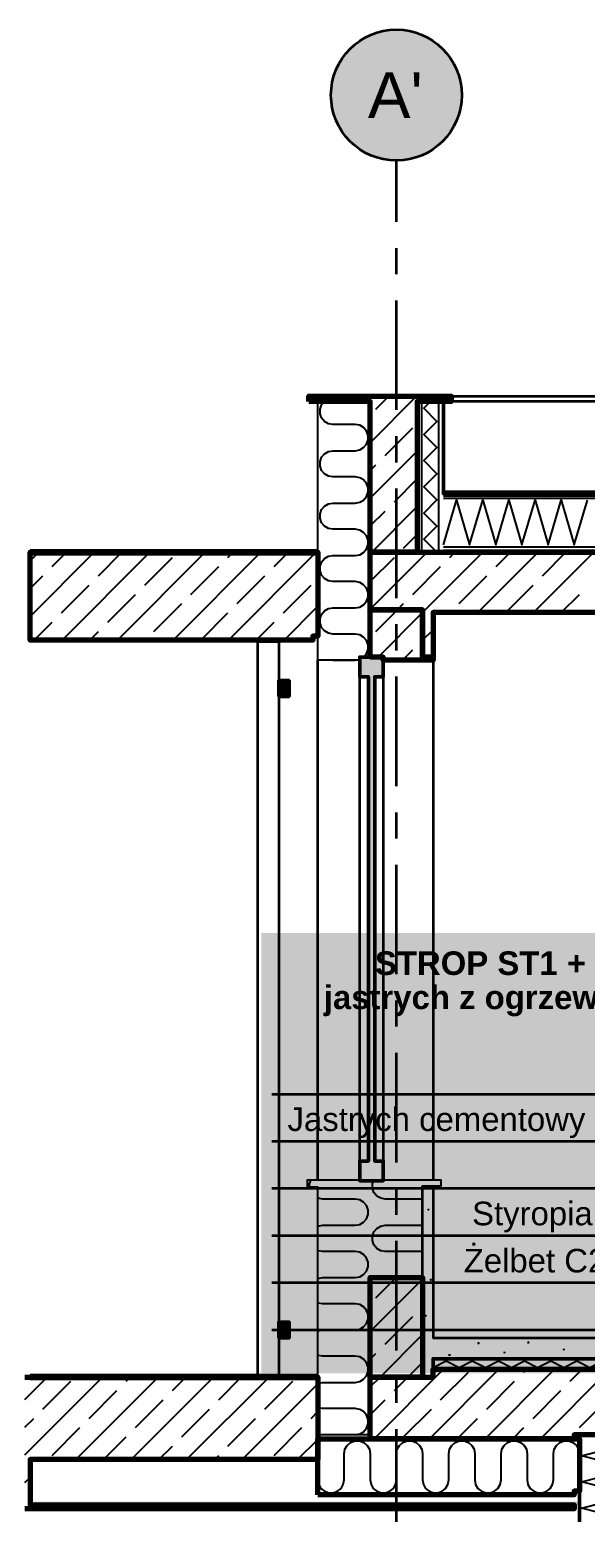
# Model space of a CAD drawing. Header units: metres. Extents: x -12.4 to 53.1, y -2.2 to 12.7.
# Drawn here: x 29.4 to 31.52, y 5.63 to 11.3 of the extents above; entities that cross this region are included whole.
import ezdxf

# ---------------------------------------------------------------- set-up
doc = ezdxf.new("R2010")
doc.units = ezdxf.units.M
for name, pattern in [('HYDRO_OKNA', [4.5, 1.5, -3]), ('KRESKOWA_3_1', [4, 3, -1]), ('PUNKTOWA', [10.5, 8.4, -1.05, 0, -1.05])]:
    doc.linetypes.add(name, pattern=pattern)
for name, color, linetype, lineweight in [('A-IZOL-WODNA', 5, 'Continuous', 100), ('A-KRESKOWANIE', 8, 'Continuous', 18), ('A-MASKA', 7, 'Continuous', 18), ('A-OPISY', 2, 'Continuous', 25), ('A-OSIE', 1, 'PUNKTOWA', 25), ('A-SCIANY-IZOL', 4, 'Continuous', 35), ('A-SCIANY-KONSTR', 7, 'Continuous', 50), ('A-SCIANY-WYK', 8, 'Continuous', 18), ('A-STROPY', 7, 'Continuous', 50), ('A-WARSTWY', 8, 'Continuous', 25), ('A-WIDOK', 7, 'Continuous', 25), ('A-WYPELNIENIA', 9, 'Continuous', 18)]:
    doc.layers.add(name, color=color, linetype=linetype, lineweight=lineweight)
doc.styles.add('PL_ARIAL', font='arial.ttf')
doc.styles.add('PL_ARIAL_B', font='arialbd.ttf')

msp = doc.modelspace()

# ---------------------------------------------------------------- hatches: boundary and pattern name
at = {"layer": 'A-MASKA', "true_color": 0xffffff}
for points in [[(30.7005, 7.6487), (34.9965, 7.6487), (34.9965, 7.7935), (30.7005, 7.7935)], [(30.5052, 7.5182), (34.9965, 7.5182), (34.9965, 7.663), (30.5052, 7.663)], [(30.3664, 7.0527), (34.9965, 7.0527), (34.9965, 7.1975), (30.3664, 7.1975)], [(31.0719, 6.6927), (34.9965, 6.6927), (34.9965, 6.8375), (31.0719, 6.8375)], [(31.0399, 6.5127), (34.9965, 6.5127), (34.9965, 6.6575), (31.0399, 6.6575)]]:
    msp.add_hatch(color=7, dxfattribs=at).paths.add_polyline_path(points)
at = {"layer": 'A-OPISY', "true_color": 0xffffff}
msp.add_hatch(color=7, dxfattribs=at).paths.add_polyline_path([(30.2839, 6.165), (35.059, 6.165), (35.059, 7.8465), (30.2839, 7.8465)])
at = {"layer": 'A-OSIE', "true_color": 0xffffff}
msp.add_hatch(color=7, dxfattribs=at).paths.add_polyline_path([(31.0501, 11.046), (31.048, 11.0786), (31.0416, 11.1107), (31.0311, 11.1417), (31.0166, 11.171), (30.9984, 11.1982), (30.9769, 11.2228), (30.9523, 11.2443), (30.9251, 11.2625), (30.8958, 11.277), (30.8648, 11.2875), (30.8327, 11.2939), (30.8001, 11.296), (30.7675, 11.2939), (30.7354, 11.2875), (30.7044, 11.277), (30.6751, 11.2625), (30.6479, 11.2443), (30.6233, 11.2228), (30.6018, 11.1982), (30.5836, 11.171), (30.5691, 11.1417), (30.5586, 11.1107), (30.5522, 11.0786), (30.5501, 11.046), (30.5522, 11.0134), (30.5586, 10.9813), (30.5691, 10.9503), (30.5836, 10.921), (30.6018, 10.8938), (30.6233, 10.8692), (30.6479, 10.8477), (30.6751, 10.8295), (30.7044, 10.815), (30.7354, 10.8045), (30.7675, 10.7981), (30.8001, 10.796), (30.8327, 10.7981), (30.8648, 10.8045), (30.8958, 10.815), (30.9251, 10.8295), (30.9523, 10.8477), (30.9769, 10.8692), (30.9984, 10.8938), (31.0166, 10.921), (31.0311, 10.9503), (31.0416, 10.9813), (31.048, 11.0134)])
at = {"layer": 'A-WYPELNIENIA', "true_color": 0x000000}
for points in [[(30.6601, 8.9), (30.6601, 8.9), (30.6601, 8.9), (30.7501, 8.9), (30.7501, 8.9), (30.7501, 8.9), (30.7501, 8.825), (30.7501, 8.825), (30.7501, 8.825), (30.7171, 8.825), (30.7171, 8.825), (30.7171, 8.825), (30.7171, 8.825), (30.7171, 8.825), (30.7171, 8.825), (30.7171, 8.825), (30.7171, 8.825), (30.7171, 8.825), (30.7171, 8.825), (30.7171, 8.825), (30.7171, 8.825), (30.7171, 8.825), (30.7171, 8.825), (30.7171, 8.825), (30.7171, 8.825), (30.7171, 8.825), (30.7171, 6.975), (30.7171, 6.975), (30.7171, 6.975), (30.6931, 6.975), (30.6931, 6.975), (30.6931, 6.975), (30.6931, 8.825), (30.6931, 8.825), (30.6931, 8.825), (30.6931, 8.825), (30.6931, 8.825), (30.6931, 8.825), (30.6931, 8.825), (30.6931, 8.825), (30.6931, 8.825), (30.6931, 8.825), (30.6931, 8.825), (30.6931, 8.825), (30.6931, 8.825), (30.6931, 8.825), (30.6931, 8.825), (30.6931, 8.825), (30.6931, 8.825), (30.6601, 8.825), (30.6601, 8.825), (30.6601, 8.825)], [(30.3501, 8.75), (30.3501, 8.81), (30.3901, 8.81), (30.3901, 8.75)], [(30.6601, 6.9), (30.6601, 6.975), (30.7501, 6.975), (30.7501, 6.9)], [(30.3501, 6.3), (30.3501, 6.36), (30.3901, 6.36), (30.3901, 6.3)], [(29.4001, 5.662), (29.4001, 5.674), (31.5001, 5.674), (31.5001, 5.662)]]:
    msp.add_hatch(color=7, dxfattribs=at).paths.add_polyline_path(points)

# ---------------------------------------------------------------- linework, layer by layer
at = {"layer": 'A-IZOL-WODNA', "lineweight": 100, "ltscale": 0.05, "true_color": 0x000000}
for points in [[(30.9801, 9.525), (43.6101, 9.525)], [(29.4001, 9.301), (30.5001, 9.301)], [(29.4001, 6.151), (30.5001, 6.151)]]:
    msp.add_lwpolyline(points, dxfattribs=at)
at = {"layer": 'A-IZOL-WODNA', "linetype": 'HYDRO_OKNA', "lineweight": 50, "ltscale": 0.05, "true_color": 0xffffff, "flags": 128}
for points in [[(30.9801, 9.525), (43.6101, 9.525)], [(29.4001, 9.301), (30.5001, 9.301)], [(29.4001, 6.151), (30.5001, 6.151)]]:
    msp.add_lwpolyline(points, dxfattribs=at)
at = {"layer": 'A-IZOL-WODNA', "linetype": 'KRESKOWA_3_1', "lineweight": 35, "ltscale": 0.05, "flags": 128}
msp.add_lwpolyline([(30.9801, 9.302), (43.6101, 9.302)], dxfattribs=at)
at = {"layer": 'A-KRESKOWANIE', "lineweight": 25, "ltscale": 0.05}
for points in [[(30.675, 8.9), (30.6859, 8.913), (30.6918, 8.9293), (30.6918, 8.9467), (30.6859, 8.963), (30.6747, 8.9763), (30.6597, 8.985), (30.6426, 8.988), (30.5576, 8.988), (30.5405, 8.991), (30.5255, 8.9997), (30.5143, 9.013), (30.5084, 9.0293), (30.5084, 9.0467), (30.5143, 9.063), (30.5255, 9.0763), (30.5405, 9.085), (30.5576, 9.088), (30.6426, 9.088), (30.6597, 9.091), (30.6747, 9.0997), (30.6859, 9.113), (30.6918, 9.1293), (30.6918, 9.1467), (30.6859, 9.163), (30.6747, 9.1763), (30.6597, 9.185), (30.6426, 9.188), (30.5576, 9.188), (30.5405, 9.191), (30.5255, 9.1997), (30.5143, 9.213), (30.5084, 9.2293), (30.5084, 9.2467), (30.5143, 9.263), (30.5255, 9.2763), (30.5405, 9.285), (30.5576, 9.288), (30.6426, 9.288), (30.6597, 9.291), (30.6747, 9.2997), (30.6859, 9.313), (30.6918, 9.3293), (30.6918, 9.3467), (30.6859, 9.363), (30.6747, 9.3763), (30.6597, 9.385), (30.6426, 9.388), (30.5576, 9.388), (30.5405, 9.391), (30.5255, 9.3997), (30.5143, 9.413), (30.5084, 9.4293), (30.5084, 9.4467), (30.5143, 9.463), (30.5255, 9.4763), (30.5405, 9.485), (30.5576, 9.488), (30.6426, 9.488), (30.6597, 9.491), (30.6747, 9.4997), (30.6859, 9.513), (30.6918, 9.5293), (30.6918, 9.5467), (30.6859, 9.563), (30.6747, 9.5763), (30.6597, 9.585), (30.6426, 9.588), (30.5576, 9.588), (30.5405, 9.591), (30.5255, 9.5997), (30.5143, 9.613), (30.5084, 9.6293), (30.5084, 9.6467), (30.5143, 9.663), (30.5255, 9.6763), (30.5405, 9.685), (30.5576, 9.688), (30.6426, 9.688), (30.6597, 9.691), (30.6747, 9.6997), (30.6859, 9.713), (30.6918, 9.7293), (30.6918, 9.7467), (30.6859, 9.763), (30.6747, 9.7763), (30.6597, 9.785), (30.6426, 9.788), (30.5576, 9.788), (30.5405, 9.791), (30.5255, 9.7997), (30.5143, 9.813), (30.5084, 9.8293), (30.5084, 9.8467), (30.5143, 9.863), (30.5252, 9.876)], [(30.545, 9.8818), (30.5592, 9.896)], [(30.6452, 9.876), (30.6652, 9.896)], [(30.7001, 9.7187), (30.8774, 9.896)], [(30.7218, 9.8465), (30.7713, 9.896)], [(30.8976, 9.3), (30.8976, 9.876)], [(30.9551, 9.3), (30.9051, 9.35), (30.9551, 9.4), (30.9051, 9.45), (30.9551, 9.5), (30.9051, 9.55), (30.9551, 9.6), (30.9051, 9.65), (30.9551, 9.7), (30.9051, 9.75), (30.9551, 9.8), (30.9051, 9.85), (30.9311, 9.876)], [(30.9626, 9.3), (30.9626, 9.876)], [(30.9634, 9.876), (30.9834, 9.896)], [(30.7571, 9.6697), (30.8632, 9.7758)], [(30.7001, 9.5066), (30.8801, 9.6866)], [(30.7001, 9.6127), (30.7218, 9.6343)], [(30.7925, 9.4929), (30.8801, 9.5805)], [(30.7001, 9.4005), (30.7571, 9.4576)], [(30.7056, 9.3), (30.8801, 9.4745)], [(30.9801, 9.5065), (43.6101, 9.5065)], [(30.9801, 9.329), (31.0301, 9.499), (31.0801, 9.329), (31.1301, 9.499), (31.1801, 9.329), (31.2301, 9.499), (31.2801, 9.329), (31.3301, 9.499), (31.3801, 9.329), (31.4301, 9.499), (31.4801, 9.329), (31.5301, 9.499)], [(30.8278, 9.3161), (30.8801, 9.3684)], [(29.4001, 9.0551), (29.645, 9.3)], [(29.4001, 9.2673), (29.4328, 9.3)], [(29.4843, 9.2454), (29.5389, 9.3)], [(29.5221, 8.965), (29.8571, 9.3)], [(29.6611, 9.2101), (29.751, 9.3)], [(29.7342, 8.965), (30.0692, 9.3)], [(29.9464, 8.965), (30.2814, 9.3)], [(30.1561, 9.2808), (30.1753, 9.3)], [(30.1585, 8.965), (30.4935, 9.3)], [(30.3329, 9.2454), (30.3874, 9.3)], [(30.7001, 9.0823), (30.9178, 9.3)], [(30.7001, 9.2945), (30.7056, 9.3)], [(30.9001, 9.0702), (31.1299, 9.3)], [(30.9801, 9.3215), (43.6101, 9.3215)], [(31.0046, 9.2808), (31.0238, 9.3)], [(31.112, 9.07), (31.342, 9.3)], [(31.1814, 9.2454), (31.236, 9.3)], [(31.3242, 9.07), (31.5542, 9.3)], [(31.3582, 9.2101), (31.4481, 9.3)], [(29.8379, 9.1747), (29.9439, 9.2808)], [(30.0147, 9.1394), (30.1207, 9.2454)], [(30.7001, 9.1884), (30.7925, 9.2808)], [(30.8632, 9.1394), (30.9692, 9.2454)], [(29.4001, 9.1612), (29.449, 9.2101)], [(29.5197, 9.0686), (29.6257, 9.1747)], [(30.1914, 9.104), (30.2975, 9.2101)], [(30.3682, 9.0686), (30.4743, 9.1747)], [(31.04, 9.104), (31.146, 9.2101)], [(31.2181, 9.07), (31.3228, 9.1747)], [(29.6965, 9.0333), (29.8025, 9.1394)], [(31.4302, 9.07), (31.4996, 9.1394)], [(29.8732, 8.9979), (29.9793, 9.104)], [(30.0524, 8.965), (30.1561, 9.0686)], [(30.3706, 8.965), (30.5001, 9.0945)], [(30.7218, 8.9979), (30.8038, 9.08)], [(30.7299, 8.9), (30.9001, 9.0702)], [(30.8038, 9.08), (30.8278, 9.104)], [(29.416, 8.965), (29.4843, 9.0333)], [(30.2646, 8.965), (30.3329, 9.0333)], [(30.9001, 8.9641), (30.9401, 9.0041)], [(29.6282, 8.965), (29.6611, 8.9979)], [(30.4767, 8.965), (30.4801, 8.9684)], [(30.4917, 8.98), (30.5001, 8.9884)], [(30.8985, 8.9626), (30.9001, 8.9641)], [(30.6426, 8.888), (30.6597, 8.891), (30.6601, 8.8912)], [(30.824, 8.888), (30.8632, 8.9272)], [(30.93, 8.888), (30.9401, 8.8981)], [(30.5576, 8.888), (30.6426, 8.888)], [(30.4684, 6.875), (30.4684, 6.8887), (30.4739, 6.904)], [(30.9001, 6.83), (30.7576, 6.83), (30.7405, 6.833), (30.7255, 6.8417), (30.7143, 6.855), (30.7084, 6.8713), (30.7084, 6.8887), (30.7125, 6.9)], [(30.5001, 6.7268), (30.5005, 6.727), (30.5176, 6.73), (30.6426, 6.73), (30.6597, 6.733), (30.6747, 6.7417), (30.6859, 6.755), (30.6918, 6.7713), (30.6918, 6.7887), (30.6859, 6.805), (30.6747, 6.8183), (30.6597, 6.827), (30.6426, 6.83), (30.5176, 6.83), (30.5005, 6.833), (30.5001, 6.8332)], [(30.9201, 6.7875), (30.9244, 6.7931)], [(30.9001, 6.63), (30.7576, 6.63), (30.7405, 6.633), (30.7255, 6.6417), (30.7143, 6.655), (30.7084, 6.6713), (30.7084, 6.6887), (30.7143, 6.705), (30.7255, 6.7183), (30.7405, 6.727), (30.7576, 6.73), (30.9001, 6.73)], [(30.5001, 6.5268), (30.5005, 6.527), (30.5176, 6.53), (30.6426, 6.53), (30.6597, 6.533), (30.6747, 6.5417), (30.6859, 6.555), (30.6918, 6.5713), (30.6918, 6.5887), (30.6859, 6.605), (30.6747, 6.6183), (30.6597, 6.627), (30.6426, 6.63), (30.5176, 6.63), (30.5005, 6.633), (30.5001, 6.6332)], [(30.7001, 6.3246), (30.9001, 6.5246)], [(30.7218, 6.4523), (30.7994, 6.53)], [(30.7576, 6.53), (30.9001, 6.53)], [(30.9297, 6.5198), (30.9352, 6.5241)], [(30.5001, 6.3268), (30.5005, 6.327), (30.5176, 6.33), (30.6426, 6.33), (30.6597, 6.333), (30.6747, 6.3417), (30.6859, 6.355), (30.6918, 6.3713), (30.6918, 6.3887), (30.6859, 6.405), (30.6747, 6.4183), (30.6597, 6.427), (30.6426, 6.43), (30.5176, 6.43), (30.5005, 6.433), (30.5001, 6.4332)], [(30.8985, 6.417), (30.9001, 6.4186)], [(30.7571, 6.2756), (30.8632, 6.3816)], [(30.9156, 6.3826), (30.9092, 6.3853)], [(30.7376, 6.15), (30.9001, 6.3125)], [(31.3058, 6.2789), (31.3036, 6.2856)], [(30.5001, 6.1268), (30.5005, 6.127), (30.5176, 6.13), (30.6426, 6.13), (30.6597, 6.133), (30.6747, 6.1417), (30.6859, 6.155), (30.6918, 6.1713), (30.6918, 6.1887), (30.6859, 6.205), (30.6747, 6.2183), (30.6597, 6.227), (30.6426, 6.23), (30.5176, 6.23), (30.5005, 6.233), (30.5001, 6.2332)], [(30.7001, 6.2186), (30.7218, 6.2402)], [(31.0067, 6.234), (30.9997, 6.234)], [(31.1166, 6.2766), (31.1125, 6.2823)], [(31.2172, 6.2427), (31.2103, 6.2442)], [(31.4445, 6.2539), (31.4378, 6.2559)], [(30.7147, 5.915), (30.9797, 6.18)], [(30.8437, 6.15), (30.8985, 6.2049)], [(30.9269, 5.915), (31.1919, 6.18)], [(30.9401, 6.1875), (30.9901, 6.2125), (31.0401, 6.1875), (31.0901, 6.2125), (31.1401, 6.1875), (31.1901, 6.2125), (31.2401, 6.1875), (31.2901, 6.2125), (31.3401, 6.1875), (31.3901, 6.2125), (31.4401, 6.1875), (31.4901, 6.2125), (31.5401, 6.1875), (31.5901, 6.2125), (31.6401, 6.1875), (31.6901, 6.2125), (31.7101, 6.2025)], [(31.139, 5.915), (31.404, 6.18)], [(31.2874, 6.1695), (31.2979, 6.18)], [(31.3511, 5.915), (31.6161, 6.18)], [(31.4642, 6.1342), (31.5101, 6.18)], [(29.3801, 5.8531), (29.6769, 6.15)], [(29.3801, 6.0653), (29.4648, 6.15)], [(29.449, 6.0281), (29.555, 6.1342)], [(29.5741, 5.835), (29.8891, 6.15)], [(29.7672, 6.1342), (29.783, 6.15)], [(29.7862, 5.835), (30.1012, 6.15)], [(29.9439, 6.0988), (29.9951, 6.15)], [(29.9983, 5.835), (30.3133, 6.15)], [(30.1207, 6.0634), (30.2073, 6.15)], [(30.2105, 5.835), (30.5001, 6.1246)], [(30.2975, 6.0281), (30.4036, 6.1342)], [(30.7001, 6.1125), (30.7376, 6.15)], [(30.7925, 6.0988), (30.8437, 6.15)], [(30.9692, 6.0634), (31.0753, 6.1695)], [(31.146, 6.0281), (31.2521, 6.1342)], [(29.6257, 5.9927), (29.7318, 6.0988)], [(29.8025, 5.9574), (29.9086, 6.0634)], [(30.7001, 6.0064), (30.7571, 6.0634)], [(31.3228, 5.9927), (31.4289, 6.0988)], [(31.4996, 5.9574), (31.6056, 6.0634)], [(29.9793, 5.922), (30.0854, 6.0281)], [(30.4743, 5.9927), (30.5001, 6.0186)], [(30.6426, 5.93), (30.6597, 5.933), (30.6747, 5.9417), (30.6859, 5.955), (30.6918, 5.9713), (30.6918, 5.9887), (30.6859, 6.005), (30.6747, 6.0183), (30.6597, 6.027), (30.6426, 6.03), (30.5176, 6.03), (30.5005, 6.033), (30.5001, 6.0332)], [(30.8278, 5.922), (30.9339, 6.0281)], [(29.3801, 5.9592), (29.4136, 5.9927)], [(29.4843, 5.8513), (29.5904, 5.9574)], [(30.1561, 5.8867), (30.2621, 5.9927)], [(30.3329, 5.8513), (30.4389, 5.9574)], [(31.0329, 5.915), (31.1107, 5.9927)], [(31.2451, 5.915), (31.2874, 5.9574)], [(29.6801, 5.835), (29.7672, 5.922)], [(30.4226, 5.835), (30.5001, 5.9125)], [(30.5001, 5.7575), (30.5031, 5.7404), (30.5118, 5.7254), (30.5251, 5.7142), (30.5414, 5.7083), (30.5588, 5.7083), (30.5751, 5.7142), (30.5884, 5.7254), (30.5971, 5.7404), (30.6001, 5.7575), (30.6001, 5.8575), (30.6031, 5.8746), (30.6118, 5.8896), (30.6251, 5.9008), (30.6414, 5.9067), (30.6588, 5.9067), (30.6751, 5.9008), (30.6884, 5.8896), (30.6971, 5.8746), (30.7001, 5.8575), (30.7001, 5.7575), (30.7031, 5.7404), (30.7118, 5.7254), (30.7251, 5.7142), (30.7414, 5.7083), (30.7588, 5.7083), (30.7751, 5.7142), (30.7884, 5.7254), (30.7971, 5.7404), (30.8001, 5.7575), (30.8001, 5.8575), (30.8031, 5.8746), (30.8118, 5.8896), (30.8251, 5.9008), (30.8414, 5.9067), (30.8588, 5.9067), (30.8751, 5.9008), (30.8884, 5.8896), (30.8971, 5.8746), (30.9001, 5.8575), (30.9001, 5.8575), (30.9001, 5.7575), (30.9031, 5.7404), (30.9118, 5.7254), (30.9251, 5.7142), (30.9414, 5.7083), (30.9588, 5.7083), (30.9751, 5.7142), (30.9884, 5.7254), (30.9971, 5.7404), (31.0001, 5.7575), (31.0001, 5.8575), (31.0031, 5.8746), (31.0118, 5.8896), (31.0251, 5.9008), (31.0414, 5.9067), (31.0588, 5.9067), (31.0751, 5.9008), (31.0884, 5.8896), (31.0971, 5.8746), (31.1001, 5.8575), (31.1001, 5.7575), (31.1031, 5.7404), (31.1118, 5.7254), (31.1251, 5.7142), (31.1414, 5.7083), (31.1588, 5.7083), (31.1751, 5.7142), (31.1884, 5.7254), (31.1971, 5.7404), (31.2001, 5.7575), (31.2001, 5.8575), (31.2031, 5.8746), (31.2118, 5.8896), (31.2251, 5.9008), (31.2414, 5.9067), (31.2588, 5.9067), (31.2751, 5.9008), (31.2884, 5.8896), (31.2971, 5.8746), (31.3001, 5.8575), (31.3001, 5.7575), (31.3031, 5.7404), (31.3118, 5.7254), (31.3251, 5.7142), (31.3414, 5.7083), (31.3588, 5.7083), (31.3751, 5.7142), (31.3884, 5.7254), (31.3971, 5.7404), (31.4001, 5.7575), (31.4001, 5.7575), (31.4001, 5.8575), (31.4031, 5.8746), (31.4118, 5.8896), (31.4251, 5.9008), (31.4414, 5.9067), (31.4588, 5.9067), (31.4751, 5.9008), (31.4884, 5.8896), (31.4971, 5.8746), (31.5001, 5.8575), (31.5001, 5.7575), (31.5001, 5.7575)], [(31.4572, 5.915), (31.4642, 5.922)], [(31.7026, 5.6), (31.5076, 5.65), (31.7026, 5.7), (31.5076, 5.75), (31.7026, 5.8), (31.5076, 5.85), (31.7026, 5.9), (31.5856, 5.93)], [(29.8923, 5.835), (29.9439, 5.8867)], [(30.1044, 5.835), (30.1207, 5.8513)], [(30.5001, 5.8575), (30.5001, 5.7575)], [(29.3801, 5.7471), (29.4001, 5.7671)], [(29.3861, 5.647), (29.4011, 5.662)], [(29.5982, 5.647), (29.6132, 5.662)], [(29.7043, 5.647), (29.7193, 5.662)], [(29.8103, 5.647), (29.8253, 5.662)], [(29.9164, 5.647), (29.9314, 5.662)], [(30.0225, 5.647), (30.0375, 5.662)], [(30.1285, 5.647), (30.1435, 5.662)], [(30.2346, 5.647), (30.2496, 5.662)], [(30.4467, 5.647), (30.4617, 5.662)], [(30.5528, 5.647), (30.5678, 5.662)], [(30.6589, 5.647), (30.6739, 5.662)], [(30.7649, 5.647), (30.7799, 5.662)], [(30.871, 5.647), (30.886, 5.662)], [(30.9771, 5.647), (30.9921, 5.662)], [(31.0831, 5.647), (31.0981, 5.662)], [(31.2953, 5.647), (31.3103, 5.662)], [(31.4013, 5.647), (31.4163, 5.662)]]:
    msp.add_lwpolyline(points, dxfattribs=at)
at = {"layer": 'A-OPISY', "lineweight": 35, "ltscale": 0.05}
for points in [[(35.019, 7.23), (30.3239, 7.23)], [(35.019, 7.05), (30.3239, 7.05)], [(35.019, 6.87), (30.3239, 6.87)], [(35.019, 6.69), (30.3239, 6.69)], [(35.019, 6.51), (30.3239, 6.51)], [(35.019, 6.33), (30.3239, 6.33)]]:
    msp.add_lwpolyline(points, dxfattribs=at)
at = {"layer": 'A-OSIE', "linetype": 'PUNKTOWA', "lineweight": 35, "ltscale": 0.049805, "flags": 128}
msp.add_lwpolyline([(30.8001, -1.6502), (30.8001, 10.796)], dxfattribs=at)
at = {"layer": 'A-OSIE', "linetype": 'Continuous', "lineweight": 35, "ltscale": 0.05}
msp.add_circle((30.8001, 11.046), 0.25, dxfattribs=at)
at = {"layer": 'A-SCIANY-IZOL', "lineweight": 50, "ltscale": 0.05}
msp.add_lwpolyline([(43.6101, 9.304), (30.9801, 9.304), (30.9801, 9.304), (30.9801, 9.304), (30.9801, 9.304), (30.9801, 9.304), (30.9801, 9.304), (30.9801, 9.304), (30.9801, 9.304), (30.9801, 9.304), (30.9801, 9.304), (30.9801, 9.304), (30.9801, 9.304), (30.9801, 9.304), (30.9801, 9.304), (30.9801, 9.304), (30.9801, 9.304), (30.9801, 9.304), (30.9801, 9.3), (30.9801, 9.3), (30.9801, 9.3), (30.8801, 9.3), (30.8801, 9.3), (30.8801, 9.3), (30.8801, 9.876), (30.8801, 9.876), (30.8801, 9.876), (30.9801, 9.876), (30.9801, 9.876), (30.9801, 9.876), (30.9801, 9.524), (30.9801, 9.524), (30.9801, 9.524), (30.9801, 9.524), (30.9801, 9.524), (30.9801, 9.524), (30.9801, 9.524), (30.9801, 9.524), (30.9801, 9.524), (30.9801, 9.524), (30.9801, 9.524), (30.9801, 9.524), (30.9801, 9.524), (30.9801, 9.524), (30.9801, 9.524), (30.9801, 9.524), (30.9801, 9.524), (43.6101, 9.524)], dxfattribs=at)
for points in [[(30.9401, 6.18), (30.9401, 6.18), (30.9401, 6.22), (30.9401, 6.22), (30.9401, 6.22), (35.3001, 6.22), (35.3001, 6.22), (35.3001, 6.22), (35.3001, 6.18), (35.3001, 6.18), (35.3001, 6.18), (30.9401, 6.18)], [(31.5001, 5.93), (31.5001, 5.93), (31.7101, 5.93), (31.7101, 5.93), (31.7101, 5.93), (31.7101, 3), (31.7101, 3), (31.7101, 3), (31.7101, 3), (31.5001, 3), (31.5001, 3), (31.5001, 3), (31.5001, 3), (31.5001, 5.93)]]:
    msp.add_lwpolyline(points, close=True, dxfattribs=at)
at = {"layer": 'A-SCIANY-KONSTR', "lineweight": 70, "ltscale": 0.05}
for points in [[(30.4651, 9.876), (30.4651, 9.876), (30.4651, 9.896), (30.4651, 9.896), (30.4651, 9.896), (31.0101, 9.896), (31.0101, 9.896), (31.0101, 9.896), (31.0101, 9.876), (31.0101, 9.876), (31.0101, 9.876), (30.8801, 9.876), (30.8801, 9.876), (30.8801, 9.876), (30.8801, 9.876), (30.8801, 9.876), (30.8801, 9.876), (30.8801, 9.876), (30.8801, 9.876), (30.8801, 9.876), (30.8801, 9.876), (30.8801, 9.876), (30.8801, 9.876), (30.8801, 9.876), (30.8801, 9.876), (30.8801, 9.876), (30.8801, 9.876), (30.8801, 9.876), (30.8801, 9.3), (30.8801, 9.3), (30.8801, 9.3), (30.7001, 9.3), (30.7001, 9.3), (30.7001, 9.3), (30.7001, 9.876), (30.7001, 9.876), (30.7001, 9.876), (30.7001, 9.876), (30.7001, 9.876), (30.7001, 9.876), (30.7001, 9.876), (30.7001, 9.876), (30.7001, 9.876), (30.7001, 9.876), (30.7001, 9.876), (30.7001, 9.876), (30.7001, 9.876), (30.7001, 9.876), (30.7001, 9.876), (30.7001, 9.876), (30.7001, 9.876), (30.4651, 9.876)], [(30.7001, 8.9), (30.7001, 8.9), (30.7001, 9.08), (30.7001, 9.08), (30.7001, 9.08), (30.9001, 9.08), (30.9001, 9.08), (30.9001, 9.08), (30.9001, 8.9), (30.9001, 8.9), (30.9001, 8.9), (30.9001, 8.9), (30.9001, 8.9), (30.9001, 8.9), (30.9001, 8.9), (30.9001, 8.9), (30.9001, 8.9), (30.9001, 8.9), (30.9001, 8.9), (30.9001, 8.9), (30.9001, 8.9), (30.9001, 8.9), (30.9001, 8.9), (30.9001, 8.9), (30.9001, 8.9), (30.9401, 8.9), (30.9401, 8.9), (30.9401, 8.9), (30.9401, 8.888), (30.9401, 8.888), (30.9401, 8.888), (30.7501, 8.888), (30.7501, 8.888), (30.7501, 8.888), (30.7501, 8.9), (30.7501, 8.9), (30.7501, 8.9), (30.7501, 8.9), (30.7501, 8.9), (30.7501, 8.9), (30.7501, 8.9), (30.7501, 8.9), (30.7501, 8.9), (30.7501, 8.9), (30.7501, 8.9), (30.7501, 8.9), (30.7501, 8.9), (30.7501, 8.9), (30.7501, 8.9), (30.7501, 8.9), (30.7501, 8.9), (30.7001, 8.9)], [(30.7001, 6.15), (30.7001, 6.15), (30.7001, 6.53), (30.7001, 6.53), (30.7001, 6.53), (30.9001, 6.53), (30.9001, 6.53), (30.9001, 6.53), (30.9001, 6.15), (30.9001, 6.15), (30.9001, 6.15), (30.7001, 6.15)]]:
    msp.add_lwpolyline(points, close=True, dxfattribs=at)
at = {"layer": 'A-SCIANY-KONSTR', "lineweight": 50, "ltscale": 0.05}
for points in [[(30.6601, 8.825), (30.6601, 8.825), (30.6601, 8.825), (30.6601, 8.9), (30.6601, 8.9), (30.6601, 8.9), (30.6601, 8.9), (30.7501, 8.9), (30.7501, 8.9), (30.7501, 8.9), (30.7501, 8.9), (30.7501, 8.9), (30.7501, 8.825), (30.7501, 8.825), (30.7501, 8.825), (30.7501, 8.825), (30.7171, 8.825), (30.7171, 8.825), (30.7171, 8.825), (30.7171, 8.825), (30.7171, 8.825), (30.7171, 8.825), (30.7171, 8.825), (30.7171, 8.825), (30.7171, 8.825), (30.7171, 8.825), (30.7171, 8.825), (30.7171, 8.825), (30.7171, 8.825), (30.7171, 8.825), (30.7171, 8.825), (30.7171, 8.825), (30.7171, 8.825), (30.7171, 6.975), (30.7171, 6.975), (30.7171, 6.975), (30.7171, 6.975), (30.7171, 6.975), (30.7171, 6.975), (30.7171, 6.975), (30.7171, 6.975), (30.7171, 6.975), (30.7171, 6.975), (30.7171, 6.975), (30.7171, 6.975), (30.7171, 6.975), (30.7171, 6.975), (30.7171, 6.975), (30.7171, 6.975), (30.7171, 6.975), (30.7501, 6.975), (30.7501, 6.975), (30.7501, 6.975), (30.7501, 6.9), (30.7501, 6.9), (30.7501, 6.9), (30.6601, 6.9), (30.6601, 6.9), (30.6601, 6.9), (30.6601, 6.975), (30.6601, 6.975), (30.6601, 6.975), (30.6931, 6.975), (30.6931, 6.975), (30.6931, 6.975), (30.6931, 6.975), (30.6931, 6.975), (30.6931, 6.975), (30.6931, 6.975), (30.6931, 6.975), (30.6931, 6.975), (30.6931, 6.975), (30.6931, 6.975), (30.6931, 6.975), (30.6931, 6.975), (30.6931, 6.975), (30.6931, 6.975), (30.6931, 6.975), (30.6931, 6.975), (30.6931, 8.825), (30.6931, 8.825), (30.6931, 8.825), (30.6931, 8.825), (30.6931, 8.825), (30.6931, 8.825), (30.6931, 8.825), (30.6931, 8.825), (30.6931, 8.825), (30.6931, 8.825), (30.6931, 8.825), (30.6931, 8.825), (30.6931, 8.825), (30.6931, 8.825), (30.6931, 8.825), (30.6931, 8.825), (30.6931, 8.825), (30.6601, 8.825), (30.6601, 8.825)], [(30.3501, 8.75), (30.3501, 8.75), (30.3501, 8.81), (30.3501, 8.81), (30.3501, 8.81), (30.3901, 8.81), (30.3901, 8.81), (30.3901, 8.81), (30.3901, 8.75), (30.3901, 8.75), (30.3901, 8.75), (30.3501, 8.75)], [(30.3501, 6.3), (30.3501, 6.3), (30.3501, 6.36), (30.3501, 6.36), (30.3501, 6.36), (30.3901, 6.36), (30.3901, 6.36), (30.3901, 6.36), (30.3901, 6.3), (30.3901, 6.3), (30.3901, 6.3), (30.3501, 6.3)]]:
    msp.add_lwpolyline(points, close=True, dxfattribs=at)
at = {"layer": 'A-SCIANY-WYK', "lineweight": 25, "ltscale": 0.05}
for points in [[(30.5001, 8.9), (30.5001, 8.9), (30.5001, 8.9), (30.5001, 9.876), (30.5001, 9.876), (30.5001, 9.876), (30.5001, 9.876), (30.5001, 9.876), (30.7001, 9.876), (30.7001, 9.876), (30.7001, 9.876), (30.7001, 9.876), (30.7001, 9.876), (30.7001, 9.876), (30.7001, 8.9), (30.7001, 8.9), (30.7001, 8.9), (30.7001, 8.9), (30.7001, 8.9), (30.7001, 8.9), (30.6601, 8.9), (30.6601, 8.9), (30.6601, 8.9), (30.6601, 8.9), (30.6601, 8.9), (30.6601, 8.9), (30.6601, 8.9), (30.6601, 8.9), (30.6601, 8.9), (30.6601, 8.9), (30.6601, 8.9), (30.6601, 8.9), (30.6601, 8.9), (30.6601, 8.9), (30.6601, 8.9), (30.6601, 8.9), (30.6601, 8.9), (30.6601, 8.888), (30.6601, 8.888), (30.6601, 8.888), (30.6601, 8.888), (30.5001, 8.888), (30.5001, 8.888), (30.5001, 8.888), (30.5001, 8.888), (30.5001, 8.888), (30.5001, 8.9)], [(30.4601, 6.875), (30.4601, 6.875), (30.4601, 6.875), (30.4601, 6.875), (30.4601, 6.875), (30.4601, 6.904), (30.4601, 6.904), (30.4601, 6.904), (30.4601, 6.904), (30.4601, 6.904), (30.6601, 6.904), (30.6601, 6.904), (30.6601, 6.904), (30.6601, 6.904), (30.6601, 6.904), (30.6601, 6.9), (30.6601, 6.9), (30.6601, 6.9), (30.6601, 6.9), (30.6601, 6.9), (30.6601, 6.9), (30.6601, 6.9), (30.6601, 6.9), (30.6601, 6.9), (30.6601, 6.9), (30.6601, 6.9), (30.6601, 6.9), (30.6601, 6.9), (30.6601, 6.9), (30.6601, 6.9), (30.6601, 6.9), (30.6601, 6.9), (30.6841, 6.9), (30.7501, 6.9), (30.7501, 6.9), (30.7501, 6.9), (30.7501, 6.9), (30.7501, 6.9), (30.7501, 6.9), (30.7501, 6.9), (30.7501, 6.9), (30.7501, 6.9), (30.7501, 6.9), (30.7501, 6.9), (30.7501, 6.9), (30.7501, 6.9), (30.7501, 6.9), (30.7501, 6.9), (30.7501, 6.9), (30.7501, 6.9), (30.7501, 6.904), (30.7501, 6.904), (30.7501, 6.904), (30.9701, 6.904), (30.9701, 6.904), (30.9701, 6.904), (30.9701, 6.904), (30.9701, 6.88), (30.9701, 6.88), (30.9701, 6.88), (30.9001, 6.88), (30.9001, 6.88), (30.9001, 6.88), (30.9001, 6.88), (30.9001, 6.88), (30.9001, 6.88), (30.9001, 6.88), (30.9001, 6.88), (30.9001, 6.88), (30.9001, 6.88), (30.9001, 6.88), (30.9001, 6.88), (30.9001, 6.88), (30.9001, 6.88), (30.9001, 6.88), (30.9001, 6.88), (30.9001, 6.88), (30.9001, 6.53), (30.9001, 6.53), (30.9001, 6.53), (30.7001, 6.53), (30.7001, 6.53), (30.7001, 6.53), (30.7001, 6.53), (30.7001, 6.53), (30.7001, 6.53), (30.7001, 6.53), (30.7001, 6.53), (30.7001, 6.53), (30.7001, 6.53), (30.7001, 6.53), (30.7001, 6.53), (30.7001, 6.53), (30.7001, 6.53), (30.7001, 6.53), (30.7001, 6.53), (30.7001, 6.53), (30.7001, 5.93), (30.7001, 5.93), (30.7001, 5.93), (30.7001, 5.93), (30.7001, 5.93), (30.5001, 5.93), (30.5001, 5.93), (30.5001, 5.93), (30.5001, 5.93), (30.5001, 6.875), (30.5001, 6.875), (30.5001, 6.875), (30.5001, 6.875), (30.5001, 6.875), (30.5001, 6.875), (30.5001, 6.875), (30.5001, 6.875), (30.5001, 6.875), (30.5001, 6.875), (30.5001, 6.875), (30.5001, 6.875), (30.5001, 6.875), (30.5001, 6.875), (30.5001, 6.875), (30.5001, 6.875), (30.5001, 6.875)]]:
    msp.add_lwpolyline(points, close=True, dxfattribs=at)
at = {"layer": 'A-STROPY', "lineweight": 70, "ltscale": 0.05}
for points in [[(29.4001, 8.965), (29.4001, 8.965), (29.4001, 8.965), (29.4001, 9.3), (29.4001, 9.3), (29.4001, 9.3), (29.4001, 9.3), (30.5001, 9.3), (30.5001, 9.3), (30.5001, 9.3), (30.5001, 9.3), (30.5001, 9.3), (30.5001, 8.98), (30.5001, 8.98), (30.5001, 8.98), (30.5001, 8.98), (30.4801, 8.98), (30.4801, 8.98), (30.4801, 8.98), (30.4801, 8.98), (30.4801, 8.98), (30.4801, 8.98), (30.4801, 8.98), (30.4801, 8.98), (30.4801, 8.98), (30.4801, 8.98), (30.4801, 8.98), (30.4801, 8.98), (30.4801, 8.98), (30.4801, 8.98), (30.4801, 8.98), (30.4801, 8.98), (30.4801, 8.98), (30.4801, 8.965), (30.4801, 8.965), (30.4801, 8.965), (30.4801, 8.965), (29.4001, 8.965), (29.4001, 8.965)], [(30.5001, 5.7), (30.5001, 5.7), (30.5001, 5.7), (30.5001, 5.7), (30.5001, 5.915), (30.5001, 5.915), (30.5001, 5.915), (31.5001, 5.915), (31.5001, 5.915), (31.5001, 5.915), (31.5001, 5.915), (31.5001, 5.715), (31.5001, 5.715), (31.5001, 5.715), (31.4801, 5.715), (31.4801, 5.715), (31.4801, 5.715), (31.4801, 5.715), (31.4801, 5.715), (31.4801, 5.715), (31.4801, 5.715), (31.4801, 5.715), (31.4801, 5.715), (31.4801, 5.715), (31.4801, 5.715), (31.4801, 5.715), (31.4801, 5.715), (31.4801, 5.715), (31.4801, 5.715), (31.4801, 5.715), (31.4801, 5.715), (31.4801, 5.7), (31.4801, 5.7), (31.4801, 5.7)]]:
    msp.add_lwpolyline(points, close=True, dxfattribs=at)
for points in [[(35.3001, 9.07), (30.9401, 9.07), (30.9401, 9.07), (30.9401, 9.07), (30.9401, 9.07), (30.9401, 9.07), (30.9401, 9.07), (30.9401, 9.07), (30.9401, 9.07), (30.9401, 9.07), (30.9401, 9.07), (30.9401, 9.07), (30.9401, 9.07), (30.9401, 9.07), (30.9401, 9.07), (30.9401, 9.07), (30.9401, 9.07), (30.9401, 9.07), (30.9401, 8.9), (30.9401, 8.9), (30.9401, 8.9), (30.9001, 8.9), (30.9001, 8.9), (30.9001, 8.9), (30.9001, 9.08), (30.9001, 9.08), (30.9001, 9.08), (30.9001, 9.08), (30.9001, 9.08), (30.9001, 9.08), (30.9001, 9.08), (30.9001, 9.08), (30.9001, 9.08), (30.9001, 9.08), (30.9001, 9.08), (30.9001, 9.08), (30.9001, 9.08), (30.9001, 9.08), (30.9001, 9.08), (30.9001, 9.08), (30.9001, 9.08), (30.7001, 9.08), (30.7001, 9.08), (30.7001, 9.08), (30.7001, 9.3), (30.7001, 9.3), (30.7001, 9.3), (43.8901, 9.3)], [(31.9051, 5.93), (31.4801, 5.93), (31.4801, 5.93), (31.4801, 5.93), (31.4801, 5.93), (31.4801, 5.93), (31.4801, 5.93), (31.4801, 5.93), (31.4801, 5.93), (31.4801, 5.93), (31.4801, 5.93), (31.4801, 5.93), (31.4801, 5.93), (31.4801, 5.93), (31.4801, 5.93), (31.4801, 5.93), (31.4801, 5.93), (31.4801, 5.93), (31.4801, 5.915), (31.4801, 5.915), (31.4801, 5.915), (30.7001, 5.915), (30.7001, 5.915), (30.7001, 5.915), (30.7001, 5.915), (30.7001, 5.93), (30.7001, 5.93), (30.7001, 6.15), (30.7001, 6.15), (30.7001, 6.15), (30.7001, 6.15), (30.7001, 6.15), (30.9401, 6.15), (30.9401, 6.15), (30.9401, 6.15), (30.9401, 6.15), (30.9401, 6.15), (30.9401, 6.15), (30.9401, 6.15), (30.9401, 6.15), (30.9401, 6.15), (30.9401, 6.15), (30.9401, 6.15), (30.9401, 6.15), (30.9401, 6.15), (30.9401, 6.15), (30.9401, 6.15), (30.9401, 6.15), (30.9401, 6.15), (30.9401, 6.18), (30.9401, 6.18), (30.9401, 6.18), (30.9401, 6.18), (30.9401, 6.18), (35.3001, 6.18)], [(29.3801, 6.15), (30.5001, 6.15), (30.5001, 6.15), (30.5001, 6.15), (30.5001, 6.15), (30.5001, 6.15), (30.5001, 6.15), (30.5001, 6.15), (30.5001, 6.15), (30.5001, 5.835), (30.5001, 5.835), (30.5001, 5.835), (30.5001, 5.835), (30.5001, 5.835), (29.4001, 5.835), (29.4001, 5.835), (29.4001, 5.835), (29.4001, 5.835), (29.4001, 5.835), (29.4001, 5.835), (29.4001, 5.835), (29.4001, 5.835), (29.4001, 5.835), (29.4001, 5.835), (29.4001, 5.835), (29.4001, 5.835), (29.4001, 5.835), (29.4001, 5.835), (29.4001, 5.835), (29.4001, 5.835), (29.4001, 5.835), (29.4001, 5.662), (29.4001, 5.662), (29.4001, 5.662), (29.4001, 5.662), (29.4001, 5.662), (29.4001, 5.662), (29.4001, 5.662), (29.4001, 5.662), (29.4001, 5.662), (29.4001, 5.662), (29.4001, 5.662), (29.4001, 5.662), (29.4001, 5.662), (29.4001, 5.662), (29.4001, 5.662), (29.4001, 5.662), (29.4001, 5.662), (31.4801, 5.662), (31.4801, 5.662), (31.4801, 5.662), (31.4801, 5.662), (31.4801, 5.662), (31.4801, 5.647), (31.4801, 5.647), (31.4801, 5.647), (31.4801, 5.647), (31.4801, 5.647), (29.3801, 5.647)]]:
    msp.add_lwpolyline(points, dxfattribs=at)
at = {"layer": 'A-WARSTWY', "lineweight": 35, "ltscale": 0.05}
msp.add_lwpolyline([(31.7101, 6.22), (30.9401, 6.22), (30.9401, 6.22), (30.9401, 6.22), (30.9401, 6.22), (30.9401, 6.22), (30.9401, 6.22), (30.9401, 6.22), (30.9401, 6.22), (30.9401, 6.22), (30.9401, 6.22), (30.9401, 6.22), (30.9401, 6.22), (30.9401, 6.22), (30.9401, 6.22), (30.9401, 6.22), (30.9401, 6.22), (30.9401, 6.22), (30.9401, 6.15), (30.9401, 6.15), (30.9401, 6.15), (30.9401, 6.15), (30.9401, 6.15), (30.9001, 6.15), (30.9001, 6.15), (30.9001, 6.15), (30.9001, 6.15), (30.9001, 6.88), (30.9001, 6.88), (30.9001, 6.88), (30.9151, 6.88), (30.9151, 6.88), (30.9401, 6.88), (30.9401, 6.88), (30.9401, 6.88), (30.9401, 6.88), (30.9401, 6.88), (30.9401, 6.3), (30.9401, 6.3), (30.9401, 6.3), (30.9401, 6.3), (30.9401, 6.3), (30.9401, 6.3), (30.9401, 6.3), (30.9401, 6.3), (30.9401, 6.3), (30.9401, 6.3), (30.9401, 6.3), (30.9401, 6.3), (30.9401, 6.3), (30.9401, 6.3), (30.9401, 6.3), (30.9401, 6.3), (30.9401, 6.3), (31.7101, 6.3)], dxfattribs=at)
at = {"layer": 'A-WIDOK', "lineweight": 35, "ltscale": 0.05}
for points in [[(31.0105, 9.896), (35.8951, 9.896), (35.8951, 9.876), (31.0105, 9.876)], [(30.2701, 6.1524), (30.2701, 8.96), (30.3501, 8.96), (30.3501, 8.8104)], [(30.5001, 6.9044), (30.5001, 8.8876)], [(30.9401, 8.8876), (30.9401, 6.9044)], [(30.6601, 6.9754), (30.6601, 8.8246)], [(30.7501, 8.8246), (30.7501, 6.9754)], [(30.3501, 8.7496), (30.3501, 6.3604)], [(30.3501, 6.2996), (30.3501, 6.1524)]]:
    msp.add_lwpolyline(points, dxfattribs=at)

# ---------------------------------------------------------------- texts
at = {"layer": 'A-OPISY'}
for s, style, p in [('STROP ST1 + POD-1 — Strop międzykondygnacyjny: deska dębowa,', 'PL_ARIAL_B', (30.718, 7.686)), ('jastrych z ogrzewaniem podł., EPS 100, EPS T (akustyczny), płyta ŻB 22', 'PL_ARIAL_B', (30.5227, 7.5555)), ('Jastrych cementowy CT-C25-F5 z wężownicą ogrzewania podłogowego 6,5 cm', 'PL_ARIAL', (30.3839, 7.09)), ('Styropian elastyfikowany EPS T (akustyczny, pod jastrychem) 3 cm', 'PL_ARIAL', (31.0894, 6.73)), ('Żelbet C25/30, B500SP (stropy, płyta fundamentowa, ściany) 22 cm', 'PL_ARIAL', (31.0574, 6.55))]:
    msp.add_text(s, height=0.09, dxfattribs=dict(at, style=style)).set_placement(p)
at = {"layer": 'A-OSIE', "style": 'PL_ARIAL'}
msp.add_text("A'", height=0.175, dxfattribs=at).set_placement((30.691, 10.9585))

doc.saveas('drawing.dxf')
